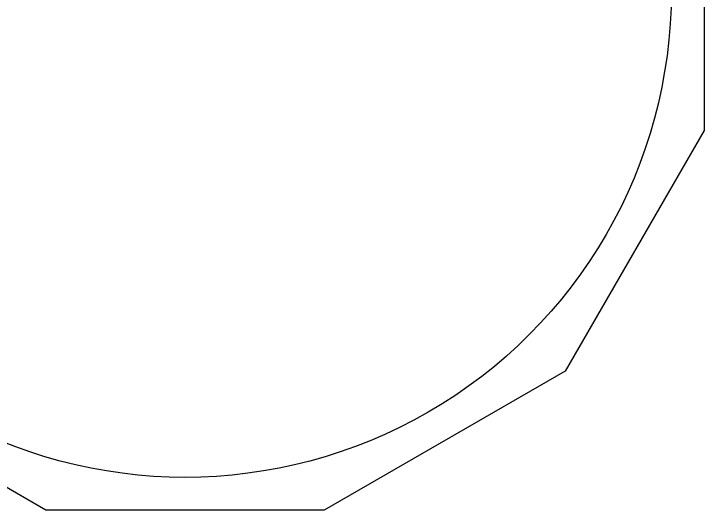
# Model space of a CAD drawing. Extents: x 5.1 to 86.3, y 5.1 to 86.3.
# Drawn here: x 32.3 to 86.3, y 5.1 to 44 of the extents above; entities that cross this region are included whole.
import ezdxf

# ---------------------------------------------------------------- set-up
doc = ezdxf.new("R2010")
doc.units = 0
doc.layers.add('View004', color=7, linetype='CONTINUOUS')

msp = doc.modelspace()

# ---------------------------------------------------------------- linework, layer by layer
at = {"layer": 'View004', "color": 7}
for p, q in [((86.270293, 56.571188), (86.270293, 34.830789)), ((86.270293, 34.830789), (75.399291, 16.002689)), ((34.831293, 5.132289), (16.003291, 16.002689)), ((75.399291, 16.002689), (56.571293, 5.132289)), ((56.571293, 5.132289), (34.831293, 5.132289))]:
    msp.add_line(p, q, dxfattribs=at)
at = {"layer": 'View004', "color": 3}
for points in [[(83.701292, 45.701241), (83.701292, 32.125149), (76.458533, 19.580323), (64.701292, 12.792276)], [(64.701292, 12.792276), (52.944052, 6.00423), (38.458534, 6.00423), (26.701293, 12.792276)]]:
    msp.add_open_spline(points, degree=3, dxfattribs=at)

doc.saveas('drawing.dxf')
